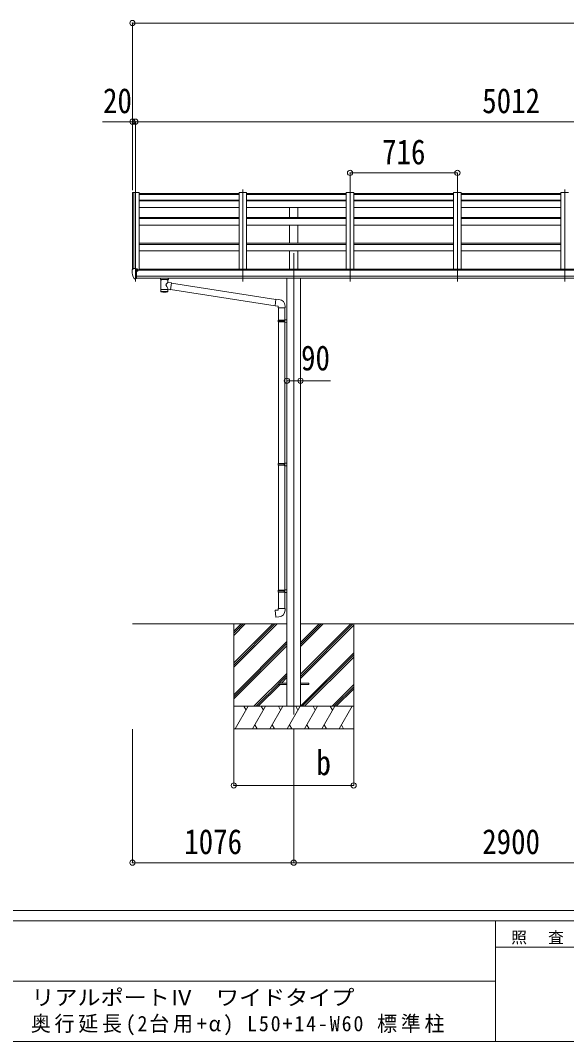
# Model space of a CAD drawing. Units: millimetres at full size; some dimension numbers follow another scale. Extents: x -9783 to 9892, y -6828 to 6752.
# Drawn here: x 36 to 3680, y -6828 to -17 of the extents above; entities that cross this region are included whole.
import ezdxf
from ezdxf.enums import TextEntityAlignment as Align

# ---------------------------------------------------------------- set-up
doc = ezdxf.new("R2010")
doc.units = ezdxf.units.MM
doc.header["$LTSCALE"] = 35
doc.header["$PDMODE"] = 32
doc.header["$PDSIZE"] = 35
for name, color, linetype, lineweight in [('0-0_0', 7, 'Continuous', 9), ('0-1_本体', 4, 'Continuous', 9), ('0-2_部品', 7, 'Continuous', 9), ('0-8_PARTS2', 7, 'Continuous', 9), ('0-A_寸法', 6, 'Continuous', 9), ('F-0_240', 7, 'Continuous', 9)]:
    doc.layers.add(name, color=color, linetype=linetype, lineweight=lineweight)
doc.styles.add('ＭＳ ゴシック', font='')
doc.styles.get('ＭＳ ゴシック').set_extended_font_data('MS Gothic')

msp = doc.modelspace()

# ---------------------------------------------------------------- linework, layer by layer
at = {"layer": '0-0_0'}
for p, q in [((783.69, -4041.95), (1814.49, -4041.95)), ((1459.69, -4041.95), (1459.69, -4741.95)), ((1459.69, -4302.68), (1720.42, -4041.95)), ((1459.69, -4316.82), (1734.56, -4041.95)), ((1459.69, -4330.96), (1748.7, -4041.95)), ((1459.69, -4118.83), (1536.57, -4041.95)), ((1459.69, -4104.69), (1522.43, -4041.95)), ((1459.69, -4090.55), (1508.29, -4041.95)), ((1904.89, -4377.98), (2240.92, -4041.95)), ((1904.89, -4392.12), (2255.06, -4041.95)), ((1904.89, -4194.13), (2057.07, -4041.95)), ((1904.89, -4179.99), (2042.93, -4041.95)), ((1904.89, -4165.85), (2028.79, -4041.95)), ((1904.89, -4041.95), (4714.49, -4041.95)), ((1904.89, -4406.26), (2259.69, -4051.47)), ((2259.69, -4041.95), (2259.69, -4741.95)), ((1459.69, -4514.81), (1814.49, -4160.01)), ((1459.69, -4528.95), (1814.49, -4174.16)), ((1459.69, -4543.1), (1814.49, -4188.3)), ((1904.89, -4590.11), (2259.69, -4235.31)), ((1917.19, -4591.95), (2259.69, -4249.45)), ((1931.33, -4591.95), (2259.69, -4263.6)), ((1594.68, -4591.95), (1814.49, -4372.14)), ((1763.33, -4437.44), (1814.49, -4386.29)), ((1777.48, -4437.44), (1814.49, -4400.43)), ((1608.82, -4591.95), (1759.69, -4441.09)), ((1622.97, -4591.95), (1768.48, -4446.44)), ((2115.18, -4591.95), (2259.69, -4447.44)), ((2129.32, -4591.95), (2259.69, -4461.59)), ((2143.47, -4591.95), (2259.69, -4475.73)), ((2259.69, -4591.95), (1459.69, -4591.95)), ((1469.98, -4741.95), (1556.58, -4591.95)), ((1541.58, -4617.93), (1526.58, -4591.95)), ((1585.45, -4741.95), (1672.05, -4591.95)), ((1657.05, -4617.93), (1642.05, -4591.95)), ((1700.92, -4741.95), (1787.52, -4591.95)), ((1772.52, -4617.93), (1757.52, -4591.95)), ((1816.39, -4741.95), (1902.99, -4591.95)), ((1887.99, -4617.93), (1872.99, -4591.95)), ((1931.86, -4741.95), (2018.46, -4591.95)), ((2003.46, -4617.93), (1988.46, -4591.95)), ((2047.33, -4741.95), (2133.93, -4591.95)), ((2103.93, -4591.95), (2118.93, -4617.93)), ((2162.8, -4741.95), (2249.4, -4591.95)), ((1459.69, -4741.95), (2259.69, -4741.95)), ((1600.45, -4715.97), (1615.45, -4741.95)), ((1715.92, -4715.97), (1730.92, -4741.95)), ((1831.39, -4715.97), (1846.39, -4741.95)), ((1946.86, -4715.97), (1961.86, -4741.95)), ((2062.33, -4715.97), (2077.33, -4741.95)), ((2177.8, -4715.97), (2192.8, -4741.95))]:
    msp.add_line(p, q, dxfattribs=at)
at = {"layer": '0-1_本体'}
for p, q in [((783.7, -1167.02), (783.68, -1679.11)), ((784.64, -1166.14), (792.47, -1165.73)), ((792.69, -1165.8), (792.69, -1672.56)), ((792.77, -1165.92), (793.39, -1167.54)), ((828.69, -1165.72), (828.69, -1682.74)), ((1494.69, -1171.8), (828.69, -1171.8)), ((828.69, -1178.72), (1494.69, -1178.72)), ((828.69, -1216.51), (1494.69, -1216.51)), ((828.69, -1219.62), (1494.69, -1219.62)), ((1494.69, -1165.72), (1494.69, -1672.34)), ((1544.69, -1165.72), (1494.69, -1165.72)), ((1544.69, -1165.72), (1544.69, -1672.34)), ((2210.69, -1171.8), (1544.69, -1171.8)), ((1544.69, -1178.72), (2210.69, -1178.72)), ((1544.69, -1216.51), (2210.69, -1216.51)), ((1544.69, -1219.62), (2210.69, -1219.62)), ((2210.69, -1165.72), (2210.69, -1672.34)), ((2260.69, -1165.72), (2210.69, -1165.72)), ((2260.69, -1165.72), (2260.69, -1672.34)), ((2926.69, -1171.8), (2260.69, -1171.8)), ((2260.69, -1178.72), (2926.69, -1178.72)), ((2260.69, -1216.51), (2926.69, -1216.51)), ((2260.69, -1219.62), (2926.69, -1219.62)), ((2926.69, -1165.72), (2926.69, -1672.34)), ((2976.69, -1165.72), (2926.69, -1165.72)), ((2976.69, -1165.72), (2976.69, -1672.34)), ((3642.69, -1171.8), (2976.69, -1171.8)), ((2976.69, -1178.72), (3642.69, -1178.72)), ((2976.69, -1216.51), (3642.69, -1216.51)), ((2976.69, -1219.62), (3642.69, -1219.62)), ((3642.69, -1165.72), (3642.69, -1672.34)), ((3692.69, -1165.72), (3642.69, -1165.72)), ((828.69, -1264.27), (1494.69, -1264.27)), ((1544.69, -1264.27), (2210.69, -1264.27)), ((1832.19, -1331.18), (1832.19, -1264.27)), ((1887.19, -1331.18), (1887.19, -1264.27)), ((2260.69, -1264.27), (2926.69, -1264.27)), ((2976.69, -1264.27), (3642.69, -1264.27)), ((828.69, -1332.52), (1494.69, -1332.52)), ((828.69, -1338.71), (1494.69, -1338.71)), ((1544.69, -1332.52), (2210.69, -1332.52)), ((1544.69, -1338.71), (2210.69, -1338.71)), ((2260.69, -1332.52), (2926.69, -1332.52)), ((2260.69, -1338.71), (2926.69, -1338.71)), ((2976.69, -1332.52), (3642.69, -1332.52)), ((2976.69, -1338.71), (3642.69, -1338.71)), ((828.69, -1382.53), (1494.69, -1382.53)), ((1544.69, -1382.53), (2210.69, -1382.53)), ((1832.19, -1504.07), (1832.19, -1382.53)), ((1887.19, -1504.07), (1887.19, -1382.53)), ((2260.69, -1382.53), (2926.69, -1382.53)), ((2976.69, -1382.53), (3642.69, -1382.53)), ((828.69, -1504.07), (1494.69, -1504.07)), ((828.69, -1511.07), (1494.69, -1511.07)), ((828.69, -1554.62), (1494.69, -1554.62)), ((1544.69, -1504.07), (2210.69, -1504.07)), ((1544.69, -1511.07), (2210.69, -1511.07)), ((1544.69, -1554.62), (2210.69, -1554.62)), ((1832.19, -1676.04), (1832.19, -1554.62)), ((1887.19, -1676.04), (1887.19, -1554.62)), ((2260.69, -1504.07), (2926.69, -1504.07)), ((2260.69, -1511.07), (2926.69, -1511.07)), ((2260.69, -1554.62), (2926.69, -1554.62)), ((2976.69, -1504.07), (3642.69, -1504.07)), ((2976.69, -1511.07), (3642.69, -1511.07)), ((2976.69, -1554.62), (3642.69, -1554.62)), ((5809.19, -1682.74), (810.19, -1682.74)), ((833.69, -1682.74), (833.69, -1676.04)), ((5785.69, -1676.04), (833.69, -1676.04)), ((810.19, -1723.97), (5809.19, -1723.97)), ((5809.19, -1735.81), (810.19, -1735.74)), ((1814.49, -1735.9), (1814.49, -4591.97)), ((1904.89, -1735.9), (1904.89, -4591.97))]:
    msp.add_line(p, q, dxfattribs=at)
msp.add_lwpolyline([(793.39, -1672.56), (793.39, -1165.72), (828.69, -1165.72)], dxfattribs=at)
msp.add_circle((817.66, -1687.48), 3, dxfattribs=at)
for centre, radius, start, end in [((784.69, -1167.14), 1, 93, 173.32986), ((792.49, -1166.03), 0.301, 21.06327, 92.86679)]:
    msp.add_arc(centre, radius, start, end, dxfattribs=at)
at = {"layer": '0-2_部品'}
for p, q in [((781.49, -1681.92), (781.49, -1682.55)), ((788.4, -1673.12), (784.33, -1678.93)), ((803.49, -1741.05), (803.49, -1672.55)), ((804.99, -1673.47), (803.49, -1673.47)), ((809.99, -1682.28), (803.49, -1681.89)), ((804.99, -1673.47), (804.99, -1679.64)), ((814.66, -1674.97), (804.99, -1674.25)), ((804.99, -1677.24), (818.99, -1677.29)), ((814.46, -1687.47), (814.99, -1687.47)), ((814.99, -1687.47), (815.29, -1687.47)), ((815.49, -1677.28), (815.49, -1675.38)), ((819.99, -1678.4), (819.99, -1682.73)), ((795.87, -1739.24), (786.12, -1723.86)), ((801.99, -1740.96), (798.28, -1740.73)), ((801.99, -1740.96), (803.49, -1741.05)), ((803.49, -1738.85), (803.99, -1738.85)), ((803.99, -1738.85), (804.49, -1737.85)), ((809.99, -1737.85), (804.49, -1737.85)), ((969.99, -1742.06), (969.99, -1735.94)), ((974.09, -1746.56), (974.07, -1826.85)), ((1019.89, -1764.13), (1019.89, -1746.55)), ((1045.11, -1768.04), (1019.89, -1764.12)), ((1023.99, -1742.06), (1023.99, -1735.94)), ((1045.11, -1768.04), (1038.09, -1813.3)), ((1740.22, -1877.94), (1044.8, -1770.05)), ((1019.91, -1826.85), (1019.89, -1810.22)), ((1019.89, -1810.47), (1038.09, -1813.3)), ((1736.55, -1919.87), (1038.36, -1811.56)), ((1761.21, -1878), (1740.38, -1876.18)), ((1756.29, -1933.74), (1802.29, -1933.74)), ((1758.29, -1933.74), (1758.29, -2016.4)), ((1800.29, -1933.74), (1800.29, -2013.84)), ((1802.29, -1933.74), (1802.29, -1922.83)), ((1756.29, -2018.4), (1757.29, -2016.4)), ((1756.29, -2018.4), (1800.29, -2018.4)), ((1756.29, -2018.4), (1756.29, -2026.4)), ((1756.29, -2026.4), (1800.29, -2026.4)), ((1756.29, -2026.4), (1757.29, -2028.4)), ((1757.29, -2016.4), (1800.29, -2016.4)), ((1757.29, -2028.4), (1800.29, -2028.4)), ((1758.29, -2028.4), (1758.29, -2972.59)), ((1795.81, -2018.4), (1795.38, -2016.4)), ((1798.29, -2013.9), (1814.29, -2013.43)), ((1798.29, -2015.9), (1798.29, -2013.9)), ((1798.29, -2015.9), (1800.29, -2015.9)), ((1798.29, -2030.9), (1798.29, -2028.9)), ((1798.29, -2030.9), (1814.29, -2031.37)), ((1800.29, -2030.96), (1800.29, -2970.03)), ((1814.29, -2013.43), (1814.29, -2031.37)), ((1756.29, -2974.59), (1757.29, -2972.59)), ((1756.29, -2974.59), (1800.29, -2974.59)), ((1756.29, -2974.59), (1756.29, -2982.59)), ((1756.29, -2982.59), (1800.29, -2982.59)), ((1756.29, -2982.59), (1757.29, -2984.59)), ((1757.29, -2972.59), (1800.29, -2972.59)), ((1757.29, -2984.59), (1800.29, -2984.59)), ((1758.29, -2984.59), (1758.29, -3817.75)), ((1795.81, -2974.59), (1795.38, -2972.59)), ((1798.29, -2970.09), (1814.29, -2969.62)), ((1798.29, -2972.09), (1798.29, -2970.09)), ((1798.29, -2972.09), (1800.29, -2972.09)), ((1798.29, -2987.09), (1798.29, -2985.09)), ((1798.29, -2987.09), (1814.29, -2987.56)), ((1800.29, -2987.15), (1800.29, -3815.19)), ((1814.29, -2969.62), (1814.29, -2987.56)), ((1756.29, -3819.75), (1757.29, -3817.75)), ((1756.29, -3819.75), (1800.29, -3819.75)), ((1756.29, -3819.75), (1756.29, -3827.75)), ((1756.29, -3827.75), (1800.29, -3827.75)), ((1756.29, -3827.75), (1757.29, -3829.75)), ((1757.29, -3817.75), (1800.29, -3817.75)), ((1757.29, -3829.75), (1800.29, -3829.75)), ((1758.29, -3829.75), (1758.29, -3939.75)), ((1795.81, -3819.75), (1795.38, -3817.75)), ((1798.29, -3815.25), (1814.29, -3814.78)), ((1798.29, -3817.25), (1798.29, -3815.25)), ((1798.29, -3817.25), (1800.29, -3817.25)), ((1798.29, -3832.25), (1798.29, -3830.25)), ((1798.29, -3832.25), (1814.29, -3832.72)), ((1800.29, -3832.31), (1800.29, -3939.75)), ((1814.29, -3814.78), (1814.29, -3832.72)), ((1756.29, -3939.75), (1802.29, -3939.75)), ((1756.29, -3949.75), (1756.29, -3939.75)), ((1802.29, -3939.75), (1802.29, -3950.67))]:
    msp.add_line(p, q, dxfattribs=at)
at = {"layer": '0-2_部品', "color": 4}
for p, q in [((1759.49, -4437.44), (1759.49, -4446.44)), ((1759.49, -4437.44), (1814.49, -4437.44)), ((1759.49, -4446.44), (1814.49, -4446.44)), ((1904.49, -4437.44), (1959.49, -4437.44)), ((1904.49, -4446.44), (1959.49, -4446.44)), ((1959.49, -4437.44), (1959.49, -4446.44))]:
    msp.add_line(p, q, dxfattribs=at)
at = {"layer": '0-2_部品'}
for points in [[(803.49, -1672.55), (791.49, -1672.55), (789.16, -1672.69)], [(809.99, -1737.85), (809.99, -1679.64), (804.99, -1679.64)], [(814.66, -1674.97), (814.83, -1674.99), (814.99, -1675.02), (815.13, -1675.06), (815.26, -1675.11), (815.36, -1675.17), (815.43, -1675.24), (815.48, -1675.31), (815.49, -1675.38)], [(815.29, -1686.28), (815.29, -1687.47), (819.99, -1687.47)], [(819.99, -1685.85), (819.99, -1687.47), (820.46, -1687.47)], [(803.49, -1727.16), (806.65, -1726.75), (809.99, -1726.32)], [(970.03, -1742.11), (970, -1741.76), (970.25, -1740.8), (970.77, -1739.92), (971.57, -1739.08), (972.69, -1738.28), (974.09, -1737.56)], [(970.03, -1742), (970, -1742.36), (970.25, -1743.31), (970.77, -1744.2), (971.57, -1745.04), (972.69, -1745.83), (974.09, -1746.56)], [(1019.89, -1737.57), (1020.12, -1737.66), (1021.48, -1738.4), (1022.59, -1739.24), (1023.35, -1740.11), (1023.81, -1741.01), (1023.98, -1741.9)], [(1019.89, -1746.55), (1020.12, -1746.45), (1021.48, -1745.72), (1022.59, -1744.87), (1023.35, -1744), (1023.81, -1743.1), (1023.98, -1742.22)], [(1740.38, -1876.18), (1736.37, -1922), (1756.29, -1923.74), (1756.29, -1933.74)], [(1795.81, -2018.4), (1795.81, -2026.4), (1795.38, -2028.4)], [(1798.29, -2028.9), (1800.29, -2028.9), (1800.29, -2015.9)], [(1795.81, -2974.59), (1795.81, -2982.59), (1795.38, -2984.59)], [(1798.29, -2985.09), (1800.29, -2985.09), (1800.29, -2972.09)], [(1795.81, -3819.75), (1795.81, -3827.75), (1795.38, -3829.75)], [(1798.29, -3830.25), (1800.29, -3830.25), (1800.29, -3817.25)], [(1761.21, -3995.5), (1740.38, -3997.32), (1736.37, -3951.49), (1756.29, -3949.75)]]:
    msp.add_lwpolyline(points, dxfattribs=at)
for centre, radius, start, end in [((784.49, -1681.92), 3, 93, 180), ((973.98, -1682.55), 192.49, 180.0008, 192.1233), ((789.22, -1673.69), 1, 93.5, 145), ((817.49, -1687.47), 2.5, 151.64236, 180), ((817.49, -1687.47), 2.5, 0, 151.64236), ((788.72, -1722.36), 3, 191.83348, 210), ((798.46, -1737.74), 3, 210, 266.5), ((987.06, -1787.27), 51.38, 92.46126, 104.61963), ((1006.94, -1787.27), 51.38, 75.38037, 87.53874), ((1757.29, -1922.83), 45, 0, 85), ((1757.29, -3950.67), 45, 275, 0)]:
    msp.add_arc(centre, radius, start, end, dxfattribs=at)
for centre, major_axis, ratio, start_param, end_param in [((818.99, -1678.4), (-0.02, 1.1), 0.906239, 4.6917496, 6.2625459), ((996.99, -1747.75), (-22.91, -0.42), 0.072511, 4.711586, 6.2823824), ((997.01, -1746.12), (-22.91, -0.42), 0.072511, 4.711586, 6.2823824), ((996.96, -1746.13), (22.92, -0.42), 0.07247, 0.0008089, 1.5716053), ((996.96, -1747.75), (22.92, -0.42), 0.07247, 0.0008089, 1.5716053), ((999.54, -1786.33), (20.32, 22.25), 0.045535, 4.9756507, 6.2441899), ((1007.99, -1742.06), (16, 0), 0.361356, 0, 0.0194874), ((1007.99, -1742.06), (16, 0), 0.361356, 6.2636979, 6.2831853), ((996.99, -1826.85), (22.92, 0), 0.101955, 6.2829723, 9.4248207), ((996.99, -1826.85), (22.92, 0), 0.101955, 3.1415499, 6.2833984), ((996.99, -1814.41), (22.91, 0), 0.122865, 6.2831853, 9.424778), ((996.99, -1783.68), (-22.81, 26.62), 0.234429, 3.1563334, 4.5976381)]:
    msp.add_ellipse(centre, major_axis=major_axis, ratio=ratio, start_param=start_param, end_param=end_param, dxfattribs=at)
at = {"layer": '0-8_PARTS2', "color": 2}
for p, q in [((803.69, -1144.98), (803.69, -1759.16)), ((1519.69, -1144.98), (1519.69, -1759.16)), ((2235.69, -1144.98), (2235.69, -1759.16)), ((2951.69, -1144.98), (2951.69, -1759.16)), ((3667.69, -1144.98), (3667.69, -1759.16)), ((1859.69, -1570.35), (1859.69, -4645.58))]:
    msp.add_line(p, q, dxfattribs=at)
at = {"layer": '0-A_寸法'}
for p, q in [((783.7, -34.85), (783.7, -692.94)), ((783.7, -34.85), (7267.68, -34.85)), ((783.7, -692.94), (583.7, -692.94)), ((783.7, -692.94), (783.7, -1148.51)), ((803.7, -692.94), (783.7, -692.94)), ((803.7, -692.94), (803.7, -1148.51)), ((803.7, -692.94), (803.7, -1148.51)), ((803.7, -692.94), (5815.69, -692.94)), ((2235.69, -1034.38), (2235.69, -1151.98)), ((2235.69, -1034.38), (2951.69, -1034.38)), ((2951.69, -1034.38), (2951.69, -1151.98)), ((1814.49, -2420.69), (1904.89, -2420.69)), ((1904.89, -2420.69), (2104.89, -2420.69)), ((783.7, -5634.83), (783.7, -4745.43)), ((1459.69, -5119.84), (1459.69, -4745.43)), ((1859.69, -5634.83), (1859.69, -4745.43)), ((2259.69, -5119.84), (2259.69, -4745.43)), ((1459.69, -5119.84), (2259.69, -5119.84)), ((783.7, -5634.83), (1859.69, -5634.83)), ((1859.69, -5634.83), (4759.69, -5634.83))]:
    msp.add_line(p, q, dxfattribs=at)
for p in [(783.7, -34.85), (783.7, -692.94), (803.7, -692.94), (2235.69, -1034.38), (2951.69, -1034.38), (1814.49, -2420.69), (1904.89, -2420.69), (1459.69, -5119.84), (2259.69, -5119.84), (783.7, -5634.83), (1859.69, -5634.83)]:
    msp.add_point(p, dxfattribs=at)
at = {"layer": 'F-0_240', "color": 5}
for p, q in [((-9783.03, -5953.1), (9396.97, -5953.1)), ((-9783.03, -6023.1), (6285.75, -6023.1)), ((3205.75, -6023.1), (3205.75, -6828.1)), ((3205.75, -6198.1), (5305.75, -6198.1)), ((-3969.25, -6425.6), (3205.75, -6425.6)), ((-9783.03, -6828.1), (9396.97, -6828.1))]:
    msp.add_line(p, q, dxfattribs=at)

# ---------------------------------------------------------------- texts
at = {"layer": '0-A_寸法', "color": 7, "style": 'ＭＳ ゴシック', "width": 0.85}
for s, p in [('20', (587.45, -685.94)), ('5012', (3117.19, -685.94)), ('716', (2449.32, -1027.38)), ('90', (1908.64, -2401.69)), ('b', (2011.57, -5100.84)), ('1076', (1129.19, -5627.83)), ('2900', (3117.19, -5627.83))]:
    msp.add_text(s, height=166.8, dxfattribs=at).set_placement(p, align=Align.BOTTOM_LEFT)
at = {"layer": 'F-0_240', "style": 'ＭＳ ゴシック', "width": 1.1}
msp.add_text('リアルポートⅣ\u3000ワイドタイプ', height=102.6, dxfattribs=at).set_placement((109.35, -6616.22), align=Align.BOTTOM_LEFT)
at = {"layer": 'F-0_240', "attachment_point": 7, "style": 'ＭＳ ゴシック'}
for s, insert, char_height in [('\\T1.17;照\u3000査', (3310.76, -6180.6), 76.98), ('\\T1.19;\\W0.95;奥行延長(2台用+α)\\~L50+14-W60\\~標準柱', (105.77, -6786.55), 102.6)]:
    msp.add_mtext(s, dxfattribs=dict(at, insert=insert, char_height=char_height))

doc.saveas('drawing.dxf')
